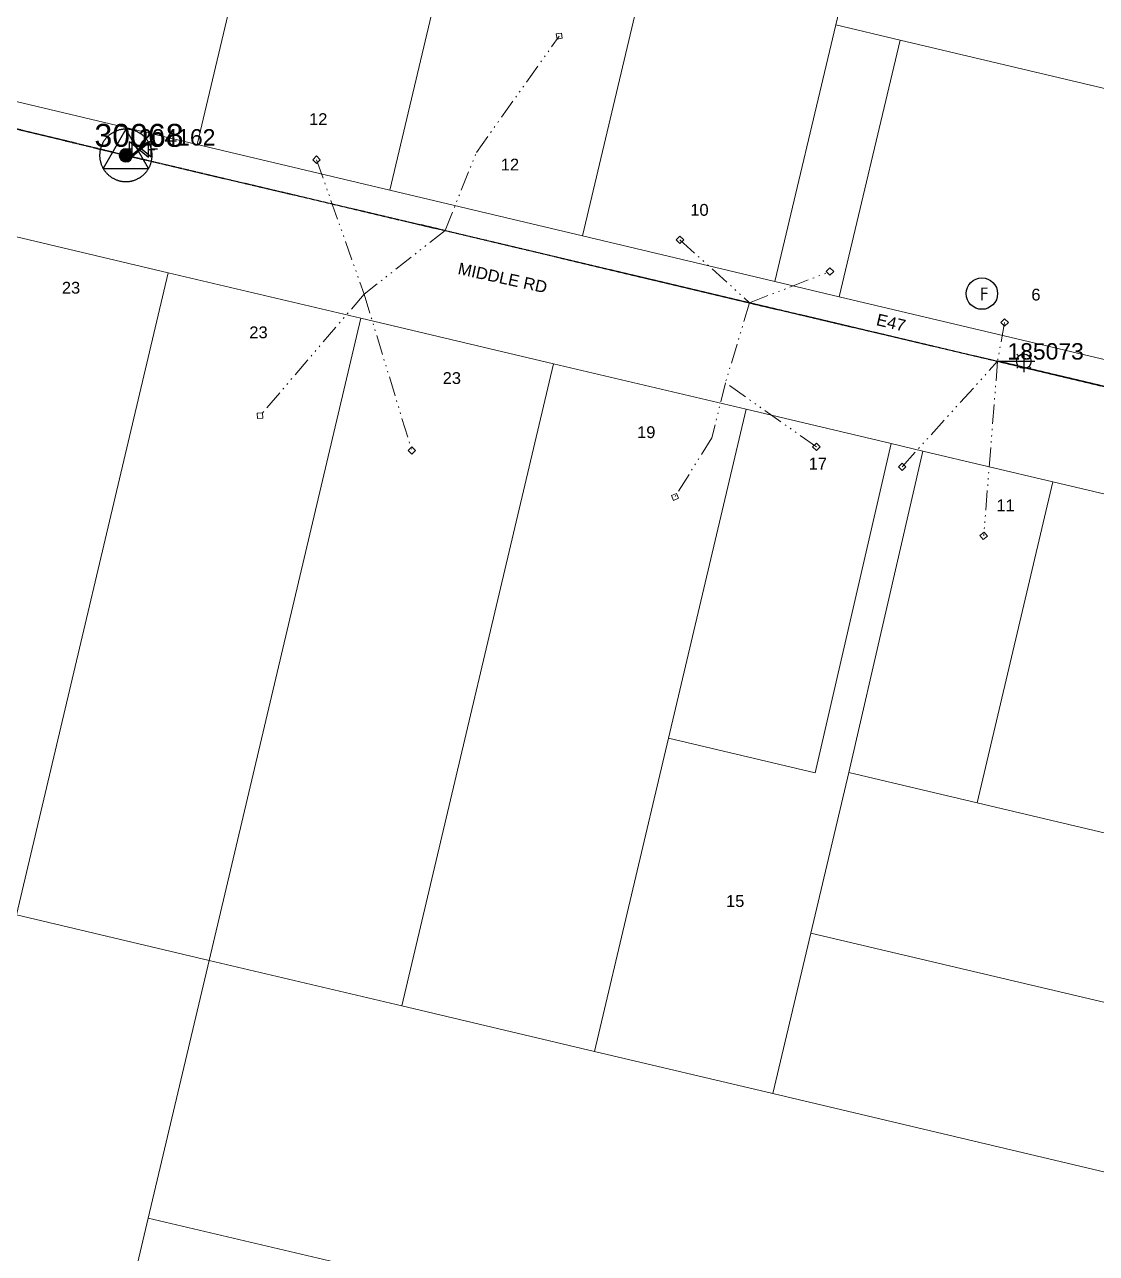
# Model space of a CAD drawing. Header units: metres. Extents: x 250871 to 255994, y 6164531 to 6169422.
# Drawn here: x 253723 to 253886.4, y 6166481.7 to 6166669 of the extents above; entities that cross this region are included whole.
import ezdxf
from ezdxf.enums import TextEntityAlignment as Align

# ---------------------------------------------------------------- set-up
doc = ezdxf.new("R2010")
doc.units = ezdxf.units.M
doc.linetypes.add('Cable Exist OH', pattern=[1, 1, 0])
doc.linetypes.add('PHANTOMX2', pattern=[6.6, 3, -0.75, 0.2, -0.75, 0.2, -0.75, 0.2, -0.75])
doc.layers.get('0').update_dxf_attribs({"color": 6})
for name, color, linetype, lineweight in [('Cadastre Land Parcels_SP_EXT', 118, 'Continuous', 15), ('Cadastre Road Names_SP_HV_LV_SL_EXT', 211, 'Continuous', 15), ('Mains_HV_EXT', 13, 'Continuous', 25), ('Mains_LV_EXT', 163, 'Continuous', 25), ('Mains_SL_EXT', 131, 'Continuous', 25), ('Services_SP_EXT', 42, 'PHANTOMX2', 20)]:
    doc.layers.add(name, color=color, linetype=linetype, lineweight=lineweight)
for name, color, linetype in [('Equip_LV_EXT', 7, 'Continuous'), ('Equip_SP_HV_EXT', 7, 'Continuous'), ('Equip_SP_SL_EXT', 7, 'Continuous'), ('Sub_SP_TR_HV_LV_EXT', 7, 'Continuous'), ('SupportsOH_SP_TR_HV_LV_SL_EXT', 7, 'Continuous')]:
    doc.layers.add(name, color=color, linetype=linetype)
doc.styles.add('iecARIAL', font='arial.ttf', dxfattribs={"height": 2})
doc.styles.add('iecISOCP', font='isocp.shx')
doc.styles.add('POLE_LABEL', font='arial.ttf', dxfattribs={"height": 2})
doc.styles.add('SL_LABEL', font='arial.ttf', dxfattribs={"height": 2})
doc.styles.get("Standard").update_dxf_attribs({"font": 'arial.ttf'})

# ---------------------------------------------------------------- blocks, each defined once
blk = doc.blocks.new('SUB_POLE_EXT')
at = {"flags": 128}
for points in [[(-0.05, 4), (-0.15, 4), (-0.25, 3.99), (-0.34, 3.99), (-0.44, 3.98), (-0.54, 3.96), (-0.64, 3.95), (-0.73, 3.93), (-0.83, 3.91), (-0.92, 3.89), (-1.02, 3.87), (-1.11, 3.84), (-1.21, 3.81), (-1.3, 3.78), (-1.39, 3.75), (-1.49, 3.71), (-1.58, 3.68), (-1.67, 3.64), (-1.75, 3.59), (-1.84, 3.55), (-1.93, 3.5), (-2.01, 3.46), (-2.1, 3.41), (-2.18, 3.35), (-2.26, 3.3), (-2.34, 3.24), (-2.42, 3.18), (-2.5, 3.12), (-2.58, 3.06), (-2.65, 3), (-2.72, 2.93), (-2.79, 2.86), (-2.86, 2.79), (-2.93, 2.72), (-3, 2.65), (-3.06, 2.58), (-3.12, 2.5), (-3.18, 2.42), (-3.24, 2.34), (-3.3, 2.26), (-3.35, 2.18), (-3.41, 2.1), (-3.46, 2.01), (-3.5, 1.93), (-3.55, 1.84), (-3.59, 1.75), (-3.64, 1.67), (-3.68, 1.58), (-3.71, 1.49), (-3.75, 1.39), (-3.78, 1.3), (-3.81, 1.21), (-3.84, 1.11), (-3.87, 1.02), (-3.89, 0.92), (-3.91, 0.83), (-3.93, 0.73), (-3.95, 0.64), (-3.96, 0.54), (-3.98, 0.44), (-3.99, 0.34), (-3.99, 0.25), (-4, 0.15), (-4, 0.05), (-4, -0.05), (-4, -0.15), (-3.99, -0.25), (-3.99, -0.34), (-3.98, -0.44), (-3.96, -0.54), (-3.95, -0.64), (-3.93, -0.73), (-3.91, -0.83), (-3.89, -0.92), (-3.87, -1.02), (-3.84, -1.11), (-3.81, -1.21), (-3.78, -1.3), (-3.75, -1.39), (-3.71, -1.49), (-3.68, -1.58), (-3.64, -1.67), (-3.59, -1.75), (-3.55, -1.84), (-3.5, -1.93), (-3.46, -2.01), (-3.41, -2.1), (-3.35, -2.18), (-3.3, -2.26), (-3.24, -2.34), (-3.18, -2.42), (-3.12, -2.5), (-3.06, -2.58), (-3, -2.65), (-2.93, -2.72), (-2.86, -2.79), (-2.79, -2.86), (-2.72, -2.93), (-2.65, -3), (-2.58, -3.06), (-2.5, -3.12), (-2.42, -3.18), (-2.34, -3.24), (-2.26, -3.3), (-2.18, -3.35), (-2.1, -3.41), (-2.01, -3.46), (-1.93, -3.5), (-1.84, -3.55), (-1.75, -3.59), (-1.67, -3.64), (-1.58, -3.68), (-1.49, -3.71), (-1.39, -3.75), (-1.3, -3.78), (-1.21, -3.81), (-1.11, -3.84), (-1.02, -3.87), (-0.92, -3.89), (-0.83, -3.91), (-0.73, -3.93), (-0.64, -3.95), (-0.54, -3.96), (-0.44, -3.98), (-0.34, -3.99), (-0.25, -3.99), (-0.15, -4), (-0.05, -4), (0.05, -4), (0.15, -4), (0.25, -3.99), (0.34, -3.99), (0.44, -3.98), (0.54, -3.96), (0.64, -3.95), (0.73, -3.93), (0.83, -3.91), (0.92, -3.89), (1.02, -3.87), (1.11, -3.84), (1.21, -3.81), (1.3, -3.78), (1.39, -3.75), (1.49, -3.71), (1.58, -3.68), (1.67, -3.64), (1.75, -3.59), (1.84, -3.55), (1.93, -3.5), (2.01, -3.46), (2.1, -3.41), (2.18, -3.35), (2.26, -3.3), (2.34, -3.24), (2.42, -3.18), (2.5, -3.12), (2.58, -3.06), (2.65, -3), (2.72, -2.93), (2.79, -2.86), (2.86, -2.79), (2.93, -2.72), (3, -2.65), (3.06, -2.58), (3.12, -2.5), (3.18, -2.42), (3.24, -2.34), (3.3, -2.26), (3.35, -2.18), (3.41, -2.1), (3.46, -2.01), (3.5, -1.93), (3.55, -1.84), (3.59, -1.75), (3.64, -1.67), (3.68, -1.58), (3.71, -1.49), (3.75, -1.39), (3.78, -1.3), (3.81, -1.21), (3.84, -1.11), (3.87, -1.02), (3.89, -0.92), (3.91, -0.83), (3.93, -0.73), (3.95, -0.64), (3.96, -0.54), (3.98, -0.44), (3.99, -0.34), (3.99, -0.25), (4, -0.15), (4, -0.05), (4, 0.05), (4, 0.15), (3.99, 0.25), (3.99, 0.34), (3.98, 0.44), (3.96, 0.54), (3.95, 0.64), (3.93, 0.73), (3.91, 0.83), (3.89, 0.92), (3.87, 1.02), (3.84, 1.11), (3.81, 1.21), (3.78, 1.3), (3.75, 1.39), (3.71, 1.49), (3.68, 1.58), (3.64, 1.67), (3.59, 1.75), (3.55, 1.84), (3.5, 1.93), (3.46, 2.01), (3.41, 2.1), (3.35, 2.18), (3.3, 2.26), (3.24, 2.34), (3.18, 2.42), (3.12, 2.5), (3.06, 2.58), (3, 2.65), (2.93, 2.72), (2.86, 2.79), (2.79, 2.86), (2.72, 2.93), (2.65, 3), (2.58, 3.06), (2.5, 3.12), (2.42, 3.18), (2.34, 3.24), (2.26, 3.3), (2.18, 3.35), (2.1, 3.41), (2.01, 3.46), (1.93, 3.5), (1.84, 3.55), (1.75, 3.59), (1.67, 3.64), (1.58, 3.68), (1.49, 3.71), (1.39, 3.75), (1.3, 3.78), (1.21, 3.81), (1.11, 3.84), (1.02, 3.87), (0.92, 3.89), (0.83, 3.91), (0.73, 3.93), (0.64, 3.95), (0.54, 3.96), (0.44, 3.98), (0.34, 3.99), (0.25, 3.99), (0.15, 4), (0.05, 4)], [(0, 4), (-3.46, -2), (3.46, -2)]]:
    blk.add_lwpolyline(points, close=True, dxfattribs=at)
at = {"flags": 8}
blk.add_attdef('ASSET_NUM', text='', height=2.5, dxfattribs=at).set_placement((0, 7), align=Align.MIDDLE_CENTER)
for tag, flags, p in [('STREET_CODE', 9, (-1.38, 1.45)), ('NO_PHASES', 9, (-1.38, 1.05)), ('OPERATED_BY', 9, (-1.38, 0.65)), ('MAINTAINED_BY', 9, (-1.38, 0.45)), ('ORIENTATION', 9, (-1.38, 0.25)), ('OWNED_BY', 9, (-1.38, 0.05)), ('CONSTRUCTED_VOLTAGE', 9, (-1.13, 0.75)), ('OPERATING_VOLTAGE', 9, (-1.13, 0.35)), ('STATE', 9, (-1.38, -0.35)), ('USAGE', 9, (-1.38, -0.75)), ('LEGEND', 9, (-1.38, -0.95)), ('SUBURB', 9, (-1.38, -1.15)), ('STREETNAME', 9, (-1.38, -1.35)), ('LOCATION', 9, (-1.38, -1.55)), ('NOTES', 9, (-1.38, -1.75)), ('SECONDARY_VOLTAGE', 9, (-1.13, -0.65)), ('SUBSTATION_TYPE', 9, (-1.13, -1.05)), ('Z', 1, (-1.38, -1.95))]:
    blk.add_attdef(tag, text='', height=0.1, dxfattribs=dict(flags=flags)).set_placement(p, align=Align.MIDDLE_LEFT)
blk = doc.blocks.new('LV_OH_LINKS_DISTFUSE_EXT')
for p, q in [((0, 0), (0.96, 0)), ((3.84, 0), (4.8, 0))]:
    blk.add_line(p, q)
blk.add_lwpolyline([(3.84, -1.2), (3.84, 1.2), (0.96, -1.2), (0.96, 1.2)], close=True)
at = {"flags": 9}
for tag, p in [('ACTUAL_STATUS', (0, 0)), ('CONSTRUCTED_VOLTAGE', (0, -0.2)), ('OPERATING_VOLTAGE', (0, -0.6)), ('ORIENTATION', (0, -0.8)), ('OWNED_BY', (0, -1)), ('STATE', (0, -1.2)), ('SWITCH_TYPE', (0, -1.4)), ('NO_PHASES', (0, -0.4)), ('USAGE', (0, -1.6)), ('NOTES', (0, -1.8))]:
    blk.add_attdef(tag, text='', height=0.2, dxfattribs=at).set_placement(p, align=Align.MIDDLE_LEFT)
at = {"flags": 1}
blk.add_attdef('Z', (0, 0), '', height=0.2, dxfattribs=at)
blk = doc.blocks.new('SL_LANTERN_EXT')
at = {"flags": 9}
for tag, p in [('LRATECODE', (-7.4, 0)), ('LOUTREACHVOCAB', (-7.2, 0)), ('LOUTREACH', (-7, 0)), ('LANTNUMBER', (-6.6, 0)), ('LNEW', (-6.4, 0)), ('LMASTVOCAB', (-6.2, 0)), ('LMAST', (-6, 0)), ('LLAMPVOCAB', (-5.8, 0)), ('LLAMP', (-5.6, 0)), ('LEXIST', (-5.4, 0)), ('LCHARGE3PERCENT', (-5.2, 0)), ('LCHARGE3', (-5, 0)), ('LCHARGE2PERCENT', (-4.8, 0)), ('LCHARGE2', (-4.6, 0)), ('LCHARGE1PERCENT', (-4.4, 0)), ('LCHARGE1', (-4.2, 0)), ('LCATEGORY', (-4, 0)), ('LBRACKETVOCAB', (-3.8, 0)), ('LBRACKET', (-3.6, 0)), ('LKINGHEIGHT', (-3.4, 0)), ('CREPLACE', (-3.2, 0)), ('CREMOVE', (-3, 0)), ('CNUMBER', (-2.8, 0)), ('CNEW', (-2.6, 0)), ('CEXIST', (-2.4, 0)), ('USAGE', (-2.2, 0)), ('STATE', (-2, 0)), ('OWNED_BY', (-1.8, 0)), ('ORIENTATION', (-1.6, 0)), ('OPERATING_VOLTAGE', (-1.4, 0)), ('NO_PHASES', (-1.2, 0)), ('LANTERN_TYPE', (-1, 0)), ('LANTERN_PURPOSE', (-0.8, 0)), ('CONTROL_TYPE', (-0.6, 0)), ('CONSTRUCTED_VOLTAGE', (-0.4, 0))]:
    blk.add_attdef(tag, text='', height=0.001, rotation=270, dxfattribs=at).set_placement(p, align=Align.MIDDLE_LEFT)
at = {"style": 'SL_LABEL', "flags": 9}
blk.add_attdef('STREET_CODE', text='', height=0.001, rotation=270, dxfattribs=at).set_placement((0, 0), align=Align.MIDDLE_LEFT)
at = {"flags": 1}
blk.add_attdef('Z', (0, 0), '', height=0.001, rotation=270, dxfattribs=at)
at = {"width": 0.9}
blk.add_attdef('LNUMBER', text='', height=1, dxfattribs=at).set_placement((7, -1), align=Align.MIDDLE_LEFT)
at = {"flags": 9}
for tag, p in [('LREMOVE', (0, -7.6)), ('LREPLACE', (0, -7.8)), ('LTYPE', (0, -8)), ('LTYPEVOCAB', (0, -8.2)), ('LEGEND', (0, -8.4)), ('SUBURB', (0, -8.6)), ('STREETNAME', (0, -8.8)), ('LOCATION', (0, -9)), ('NOTES', (0, -9.2)), ('MAINTAINED_BY', (0, -9.86))]:
    blk.add_attdef(tag, text='', height=0.001, dxfattribs=at).set_placement(p, align=Align.MIDDLE_LEFT)
blk.add_attdef('OPERATED_BY', (0, -9.61), '', height=0.001, dxfattribs=at)
blk.add_wipeout([(5.69, 0), (5.06, -1.06), (4, -1.69), (2.94, -1.06), (2.31, 0), (2.94, 1.06), (4, 1.69), (5.06, 1.06)])
for p, q in [((0, 0), (4, 0)), ((2.94, 1.06), (3.2, 0.8)), ((4, 1.69), (4, 0)), ((5.06, 1.06), (4.8, 0.8)), ((2.94, -1.06), (3.2, -0.8)), ((4, 0), (5.69, 0)), ((4, 0), (4, -1.69)), ((5.06, -1.06), (4.8, -0.8))]:
    blk.add_line(p, q)
blk.add_circle((4, 0), 1.12)
blk = doc.blocks.new('CCP_EXT')
at = {"flags": 9}
for tag, p in [('STATE', (0, -1.8)), ('NOTES', (0, -2))]:
    blk.add_attdef(tag, text='', height=0.2, dxfattribs=at).set_placement(p, align=Align.MIDDLE_LEFT)
blk.add_wipeout([(0, 0.57), (0.57, 0), (0, -0.57), (-0.57, 0)])
blk.add_lwpolyline([(-0.57, 0), (0, 0.57), (0.57, 0), (0, -0.57), (-0.57, 0)])
at = {"flags": 1}
blk.add_attdef('Z', (0, 0), '', height=0.2, dxfattribs=at)
at = {"flags": 9}
for tag, p in [('CCP_TYPE', (0, 0)), ('CONSTRUCTED_VOLTAGE', (0, -0.2)), ('OPERATING_VOLTAGE', (0, -0.6)), ('ORIENTATION', (0, -0.8)), ('OWNED_BY', (0, -1)), ('NO_PHASES', (0, -0.4)), ('USAGE', (0, -1.2)), ('LEGEND', (0, -1.4)), ('LIFE_SUPPORT', (0, -1.6))]:
    blk.add_attdef(tag, text='', height=0.2, dxfattribs=at).set_placement(p, align=Align.MIDDLE_LEFT)
blk = doc.blocks.new('POLE_EXT')
blk.add_hatch(color=256).paths.add_polyline_path([(-1, 0, 1), (1, 0, 1)])
blk.add_lwpolyline([(-1, 0, 1), (1, 0, 1)], format="xyb", close=True)
at = {"flags": 8}
blk.add_attdef('pNumber', text='', height=2, dxfattribs=at).set_placement((2.5, 2.5), align=Align.MIDDLE_CENTER)
at = {"style": 'POLE_LABEL', "flags": 9}
for tag, p in [('STRUCTURE_PLANT_NUMBER', (1.35, 0.03)), ('STREET_CODE', (1.35, -0.2))]:
    blk.add_attdef(tag, text='', height=0.2, dxfattribs=at).set_placement(p, align=Align.MIDDLE_LEFT)
at = {"flags": 9}
for tag, p in [('OWNED_BY', (1.35, -0.4)), ('SPECIAL_USE', (1.35, -0.8)), ('STATE', (1.35, -1)), ('cLV', (1.35, -1.4)), ('hDepth', (1.35, -1.6)), ('hDia', (1.35, -1.8)), ('PARENT', (1.35, -0.6)), ('USAGE', (1.35, -1.2)), ('cHV', (1.35, -2)), ('cLinedev', (1.35, -3.4)), ('pExisting', (1.35, -3.8)), ('LBRACKET', (1.35, -2.2)), ('LExisting', (1.35, -2.4)), ('LANTNUMBER', (1.35, -2.6)), ('LOther', (1.35, -2.8)), ('LRemove', (1.35, -3)), ('LEGEND', (1.35, -3.2)), ('LOCATION', (1.35, -3.6)), ('pFooting', (1.35, -4.4)), ('pNew', (1.35, -4.6)), ('pRelocate', (1.35, -5)), ('pRemove', (1.35, -5.2)), ('pReplace', (1.35, -5.4)), ('pStay', (1.35, -5.6)), ('PFNUMBER', (1.35, -4)), ('NEWPFNUMBER', (1.35, -4.2)), ('pType', (1.35, -5.8)), ('cspan', (1.35, -6)), ('STREETNAME', (1.35, -6.2)), ('SUBURB', (1.35, -6.4)), ('OPERATED_BY', (1.36, -7.01)), ('NOTES', (1.35, -6.6)), ('MAINTAINED_BY', (1.36, -6.81))]:
    blk.add_attdef(tag, text='', height=0.2, dxfattribs=at).set_placement(p, align=Align.MIDDLE_LEFT)
at = {"flags": 1}
blk.add_attdef('Z', (1.35, -7.33), '', height=0.2, dxfattribs=at)
blk = doc.blocks.new('FAULT_INDICATOR_MANUAL_EXT')
blk.add_circle((0, 0), 2.4)
at = {"insert": (-0.28, 0.92), "char_height": 2, "width": 1.2998, "attachment_point": 1, "style": 'iecISOCP'}
blk.add_mtext('F', dxfattribs=at)
for tag, height, flags, p in [('ASSET_NUM', 2.5, 8, (2, 2)), ('STREET_CODE', 0.2, 9, (1.5, 0)), ('CONSTRUCTED_VOLTAGE', 0.2, 9, (1.5, -0.2)), ('OPERATING_VOLTAGE', 0.2, 9, (1.5, -0.8)), ('ORIENTATION', 0.2, 9, (1.5, -1)), ('OWNED_BY', 0.2, 9, (1.5, -1.2)), ('STATE', 0.2, 9, (1.5, -1.4)), ('FLITE_NUMBER', 0.2, 9, (1.5, -0.4)), ('USAGE', 0.2, 9, (1.5, -1.6)), ('LEGEND', 0.2, 9, (1.5, -1.8)), ('INDICATOR_TYPE', 0.2, 9, (1.5, -0.6)), ('STREETNAME', 0.2, 9, (1.5, -2.2)), ('SUBURB', 0.2, 9, (1.5, -2.4)), ('Z', 0.2, 1, (1.5, -2.8)), ('LOCATION', 0.2, 9, (1.5, -2)), ('NOTES', 0.2, 9, (1.5, -2.6))]:
    blk.add_attdef(tag, text='', height=height, dxfattribs=dict(flags=flags)).set_placement(p, align=Align.MIDDLE_LEFT)

msp = doc.modelspace()

# ---------------------------------------------------------------- linework, layer by layer
at = {"layer": 'Cadastre Land Parcels_SP_EXT', "linetype": 'Continuous'}
for points in [[(253767.861, 6166729.016), (253777.14, 6166768.166), (253790.946, 6166826.415), (253732.603, 6166840.209), (253673.453, 6166854.193), (253662.605, 6166808.423), (253682.011, 6166774.223), (253657.887, 6166672.439), (253690.178, 6166664.767), (253749.303, 6166650.718), (253767.861, 6166729.016)], [(253797.23, 6166722.057), (253767.861, 6166729.016), (253749.303, 6166650.718), (253778.671, 6166643.755), (253797.23, 6166722.057)], [(253826.599, 6166715.1), (253797.23, 6166722.057), (253778.671, 6166643.755), (253808.038, 6166636.792), (253826.599, 6166715.1)], [(253846.687, 6166668.985), (253855.968, 6166708.141), (253826.599, 6166715.1), (253808.038, 6166636.792), (253837.406, 6166629.829), (253846.687, 6166668.985)], [(253943.648, 6166687.381), (253855.968, 6166708.141), (253846.687, 6166668.985), (253856.476, 6166666.666), (253916.053, 6166652.564), (253945.253, 6166645.652), (253971.923, 6166639.341), (253972.225, 6166639.27), (253943.648, 6166687.381)], [(253856.476, 6166666.666), (253846.687, 6166668.985), (253837.406, 6166629.829), (253847.195, 6166627.508), (253856.476, 6166666.666)], [(253916.053, 6166652.564), (253856.476, 6166666.666), (253847.195, 6166627.508), (253906.79, 6166613.413), (253916.053, 6166652.564)], [(253744.88, 6166631.188), (253715.5, 6166638.129), (253692.402, 6166540.227), (253703.148, 6166537.694), (253721.768, 6166533.283), (253744.88, 6166631.188)], [(253774.259, 6166624.246), (253744.88, 6166631.188), (253721.768, 6166533.283), (253751.13, 6166526.327), (253774.259, 6166624.246)], [(253803.631, 6166617.306), (253774.259, 6166624.246), (253751.13, 6166526.327), (253780.497, 6166519.389), (253803.631, 6166617.306)], [(253821.155, 6166560.236), (253833.002, 6166610.367), (253803.631, 6166617.306), (253780.497, 6166519.389), (253809.863, 6166512.451), (253821.155, 6166560.236)], [(253855.108, 6166605.142), (253833.002, 6166610.367), (253821.155, 6166560.236), (253843.514, 6166554.954), (253855.108, 6166605.142)], [(253848.647, 6166554.983), (253859.975, 6166603.992), (253855.108, 6166605.142), (253843.514, 6166554.954), (253821.155, 6166560.236), (253809.863, 6166512.451), (253837.074, 6166506.022), (253842.861, 6166530.507), (253848.647, 6166554.983)], [(253879.795, 6166599.31), (253859.975, 6166603.992), (253848.647, 6166554.983), (253868.223, 6166550.358), (253879.795, 6166599.31)], [(253899.376, 6166594.683), (253879.795, 6166599.31), (253868.223, 6166550.358), (253887.809, 6166545.73), (253899.376, 6166594.683)], [(253929.046, 6166587.674), (253899.376, 6166594.683), (253887.809, 6166545.73), (253868.223, 6166550.358), (253848.647, 6166554.983), (253842.861, 6166530.507), (253902.834, 6166516.335), (253908.684, 6166540.796), (253917.479, 6166538.72), (253929.046, 6166587.674)], [(253741.834, 6166487.022), (253751.13, 6166526.327), (253721.768, 6166533.283), (253703.148, 6166537.694), (253680.697, 6166418.783), (253685.564, 6166417.632), (253686.059, 6166425.618), (253693.206, 6166463.459), (253733.981, 6166453.816), (253741.834, 6166487.022)], [(253942.997, 6166506.845), (253902.834, 6166516.335), (253842.861, 6166530.507), (253837.074, 6166506.022), (253931.782, 6166483.646), (253942.997, 6166506.845)], [(253922.439, 6166464.246), (253931.782, 6166483.646), (253837.074, 6166506.022), (253809.863, 6166512.451), (253780.497, 6166519.389), (253751.13, 6166526.327), (253741.834, 6166487.022), (253771.207, 6166480.106), (253800.578, 6166473.191), (253829.95, 6166466.276), (253859.322, 6166459.36), (253915.776, 6166446.068), (253922.439, 6166464.246)], [(253771.207, 6166480.106), (253741.834, 6166487.022), (253733.981, 6166453.816), (253723.312, 6166408.705), (253752.69, 6166401.777), (253771.207, 6166480.106)]]:
    msp.add_lwpolyline(points, close=True, dxfattribs=at)
at = {"layer": 'Mains_HV_EXT', "linetype": 'Cable Exist OH'}
msp.add_lwpolyline([(253642.505, 6166671.98), (253642.522, 6166671.976), (253678.9, 6166663.444), (253738.429, 6166649.076)], dxfattribs=at)
at = {"layer": 'Mains_LV_EXT', "linetype": 'Cable Exist OH'}
msp.add_lwpolyline([(253738.429, 6166649.076), (253678.9, 6166663.444)], dxfattribs=at)
at = {"layer": 'Services_SP_EXT'}
for points in [[(253787.122, 6166637.64), (253791.868, 6166649.504)], [(253787.122, 6166637.64), (253774.759, 6166627.912)], [(253833.542, 6166626.606), (253829.852, 6166614.403)]]:
    msp.add_lwpolyline(points, dxfattribs=at)

# ---------------------------------------------------------------- block references
at = {"layer": 'Equip_LV_EXT'}
for p in [(253738.022, 6166649.99), (253738.429, 6166650.076)]:
    msp.add_blockref('LV_OH_LINKS_DISTFUSE_EXT', p, dxfattribs=at)
at = {"layer": 'Equip_SP_HV_EXT'}
msp.add_blockref('FAULT_INDICATOR_MANUAL_EXT', (253868.954, 6166628.002), dxfattribs=at)
at = {"layer": 'Sub_SP_TR_HV_LV_EXT'}
ref = msp.add_blockref('SUB_POLE_EXT', (253738.429, 6166649.076), dxfattribs=at)
ref.add_attrib('ASSET_NUM', '30068', dxfattribs={"layer": '0', "height": 3.5}).set_placement((253740.429, 6166649.326), align=Align.BOTTOM_CENTER)
at = {"layer": 'SupportsOH_SP_TR_HV_LV_SL_EXT'}
ref = msp.add_blockref('POLE_EXT', (253738.429, 6166649.076), dxfattribs=at)
ref.add_attrib('ASSET_NUM', '204162', dxfattribs={"layer": '0', "height": 2.5, "style": 'POLE_LABEL'}).set_placement((253740.429, 6166649.826), align=Align.BOTTOM_LEFT)

# ---------------------------------------------------------------- texts
at = {"layer": 'Cadastre Land Parcels_SP_EXT'}
for s, p in [('12', (253766.361, 6166653.701)), ('12', (253795.596, 6166646.772)), ('10', (253824.494, 6166639.867)), ('23', (253728.664, 6166627.994)), ('6', (253876.502, 6166626.945)), ('23', (253757.25, 6166621.192)), ('23', (253786.735, 6166614.221)), ('19', (253816.38, 6166605.972)), ('17', (253842.54, 6166601.18)), ('11', (253871.168, 6166594.818)), ('15', (253829.941, 6166534.481))]:
    msp.add_text(s, height=1.8, dxfattribs=at).set_placement(p)
at = {"layer": 'Cadastre Road Names_SP_HV_LV_SL_EXT'}
msp.add_text('MIDDLE RD', height=1.8, rotation=347.6721, dxfattribs=at).set_placement((253788.933, 6166631))
at = {"layer": 'Mains_LV_EXT'}
msp.add_text('E47', height=1.8, rotation=346.73627, dxfattribs=at).set_placement((253852.731, 6166623.221))

# ---------------------------------------------------------------- next in the draw order: block references
at = {"layer": 'Equip_SP_SL_EXT'}
ref = msp.add_blockref('SL_LANTERN_EXT', (253871.353, 6166617.693), dxfattribs=at)
ref.add_attrib('ASSET_NUM', '185073', dxfattribs={"layer": '0', "height": 2.5, "style": 'iecARIAL'}).set_placement((253872.853, 6166619.193), align=Align.MIDDLE_LEFT)
at = {"layer": 'Services_SP_EXT'}
for p, rotation in [((253804.519, 6166667.274), 53.43649948407253), ((253758.891, 6166609.387), 228.6988727405931), ((253822.16, 6166597.003), 247.7872525355146), ((253869.235, 6166591.074), 264.2755264409315)]:
    msp.add_blockref('CCP_EXT', p, dxfattribs=dict(at, rotation=rotation))
for p in [(253767.5, 6166648.411), (253822.919, 6166636.184), (253845.795, 6166631.357), (253872.428, 6166623.595), (253782.023, 6166604.067), (253843.725, 6166604.648), (253856.791, 6166601.592)]:
    msp.add_blockref('CCP_EXT', p, dxfattribs=at)

# ---------------------------------------------------------------- next in the draw order: linework, layer by layer
at = {"layer": 'Mains_HV_EXT', "linetype": 'Cable Exist OH'}
msp.add_lwpolyline([(253918.216, 6166606.562), (253738.429, 6166649.076)], dxfattribs=at)
at = {"layer": 'Mains_LV_EXT', "linetype": 'Cable Exist OH'}
for points in [[(253738.429, 6166649.076), (253787.122, 6166637.64)], [(253787.122, 6166637.64), (253833.542, 6166626.606)], [(253833.542, 6166626.606), (253871.353, 6166617.693)], [(253871.353, 6166617.693), (253918.44, 6166606.548)]]:
    msp.add_lwpolyline(points, dxfattribs=at)
at = {"layer": 'Mains_SL_EXT', "linetype": 'Cable Exist OH'}
for points in [[(253405.898, 6166727.68), (253439.668, 6166719.789), (253475.747, 6166711.452), (253518.83, 6166701.332), (253553.643, 6166693.064), (253597.813, 6166682.517), (253642.522, 6166671.976), (253678.9, 6166663.444), (253738.429, 6166649.076), (253787.111, 6166637.632), (253833.535, 6166626.585), (253871.353, 6166617.693)], [(253957.943, 6166598.339), (253918.44, 6166606.548), (253871.353, 6166617.693)]]:
    msp.add_lwpolyline(points, dxfattribs=at)
at = {"layer": 'Services_SP_EXT'}
for points in [[(253791.868, 6166649.504), (253804.519, 6166667.274)], [(253767.5, 6166648.411), (253774.759, 6166627.912)], [(253822.918, 6166636.184), (253833.542, 6166626.606)], [(253833.542, 6166626.606), (253845.795, 6166631.357)], [(253774.759, 6166627.912), (253758.891, 6166609.387)], [(253774.759, 6166627.912), (253782.023, 6166604.067)], [(253872.428, 6166623.595), (253871.353, 6166617.693)], [(253856.791, 6166601.592), (253871.353, 6166617.693)], [(253871.353, 6166617.693), (253869.235, 6166591.074)], [(253829.852, 6166614.403), (253827.798, 6166606.026), (253822.16, 6166597.003)], [(253843.725, 6166604.648), (253829.852, 6166614.403)]]:
    msp.add_lwpolyline(points, dxfattribs=at)

doc.saveas('drawing.dxf')
